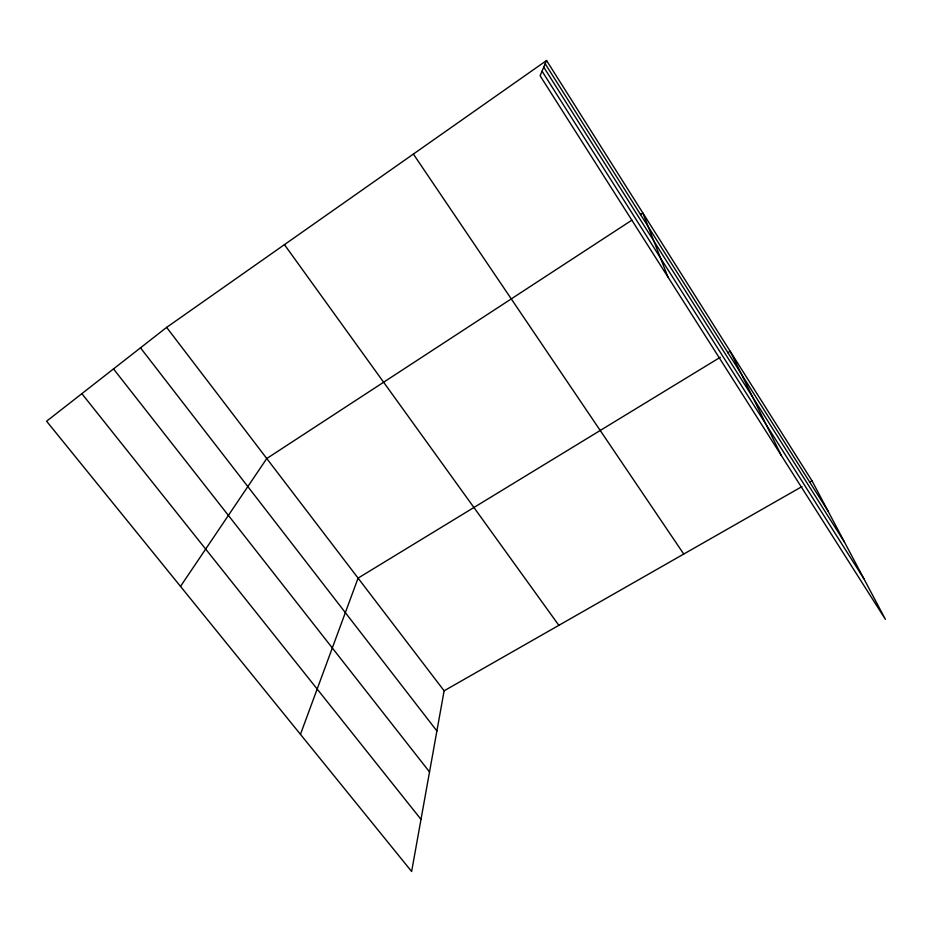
<?xml version="1.0" encoding="UTF-8"?>
<svg xmlns="http://www.w3.org/2000/svg" width="932" height="932" viewBox="0 0 932 932"><rect width="100%" height="100%" fill="white"/><g stroke="black" fill="none" stroke-linecap="round" stroke-linejoin="round"><path stroke-width="1.4" d="M166.642 327.388L444.121 690.81L411.629 871.49L46.6 421.217L166.642 327.388L546.56 60.51L812.017 480.842L885.4 619.349L540.117 75.772L546.56 60.51M300.453 734.346L358.074 578.12L720.273 357.282M180.505 586.391L266.762 458.521L631.896 220.15M640.424 214.581L642.859 212.985L667.918 276.967M727.706 352.762L730.175 351.248L781.272 455.422M444.121 690.81L801.963 486.586M809.512 482.275L812.017 480.842M81.865 393.665L420.996 819.379M113.506 368.921L429.524 771.952M140.499 347.834L436.898 730.968M284.446 244.638L558.851 625.325M413.377 154.071L683.75 554.051M545.185 63.76L828.035 511.074M543.752 67.162L844.543 542.238M542.051 71.193L863.882 578.737"/></g></svg>
